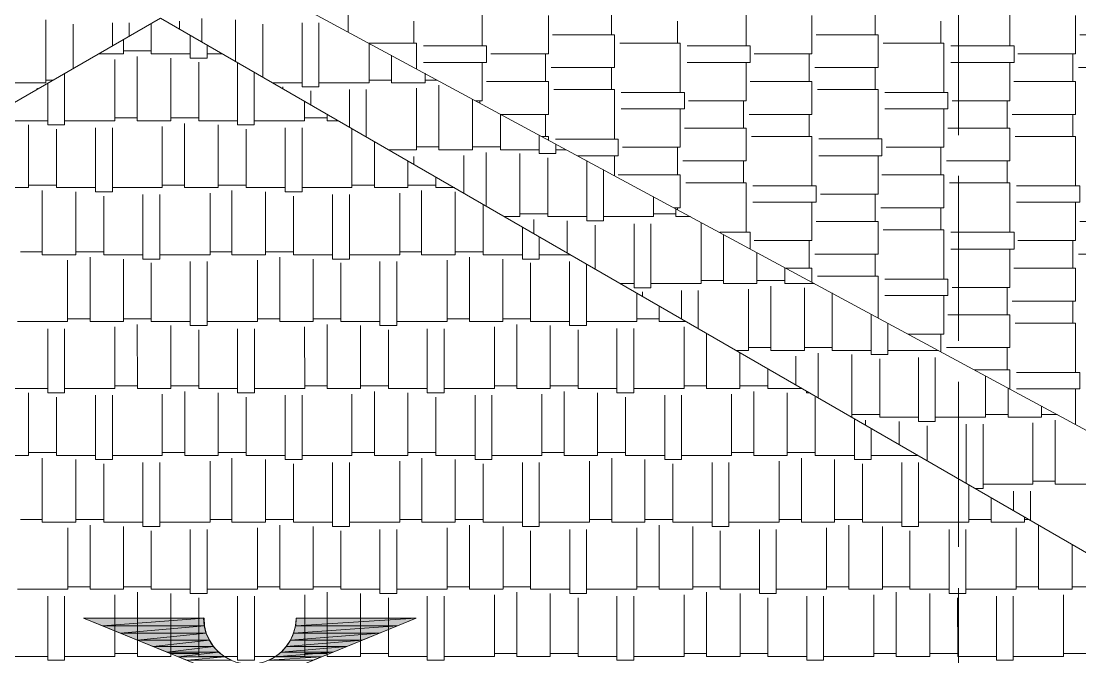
# Model space of a CAD drawing. Header units: metres. Extents: x 14 to 155, y 0 to 125.
# Drawn here: x 109.506 to 113.362, y 99.608 to 101.924 of the extents above; entities that cross this region are included whole.
import ezdxf

# ---------------------------------------------------------------- set-up
doc = ezdxf.new("R2010")
doc.units = ezdxf.units.M
doc.layers.add('PDF2_Geometry', color=7, linetype='Continuous', true_color=0xffbe80)
doc.layers.add('PDF2_Solid Fills', color=7, linetype='Continuous')

msp = doc.modelspace()

# ---------------------------------------------------------------- linework, layer by layer
at = {"layer": 'PDF2_Geometry', "color": 0, "lineweight": 5}
for points in [[(103.4276, 99.7911), (108.6116, 103.0092), (114.5744, 99.7915)], [(106.3024, 99.7912), (110.0138, 101.9345), (113.7253, 99.7915)]]:
    msp.add_lwpolyline(points, dxfattribs=at)
at = {"layer": 'PDF2_Geometry', "color": 0, "lineweight": 0}
for points in [[(112.9199, 102.1085), (112.92, 101.5084)], [(111.1856, 101.8343), (111.1856, 102.0145), (110.9663, 102.0145)], [(112.146, 101.8343), (112.146, 102.0145), (111.9267, 102.0145)], [(113.1063, 101.8343), (113.1063, 102.0145), (112.887, 102.0145)], [(110.6969, 101.8844), (110.6969, 101.9737)], [(111.217, 101.8045), (111.4269, 101.8046), (111.4269, 101.944)], [(111.6557, 101.8735), (111.6557, 101.9737)], [(112.1758, 101.8046), (112.3857, 101.8046), (112.3857, 101.944)], [(112.616, 101.8735), (112.616, 101.9737)], [(113.1362, 101.8046), (113.3461, 101.8046), (113.3461, 101.944)], [(109.4733, 101.9329), (109.4733, 101.6995), (109.5954, 101.6995), (109.5954, 101.9282)], [(109.6958, 101.7511), (109.6958, 101.9125)], [(109.8384, 101.8342), (109.8384, 101.9173)], [(109.8994, 101.8687), (109.8994, 101.9173)], [(109.9794, 101.9157), (109.9794, 101.8045), (110.122, 101.8045)], [(110.0827, 101.8953), (110.0827, 101.9236)], [(110.1641, 101.8483), (110.1641, 101.9329)], [(110.2864, 101.7779), (110.2864, 101.9283)], [(110.3866, 101.7184), (110.3866, 101.9126)], [(110.5292, 101.9173), (110.5292, 101.6839), (110.5904, 101.6839), (110.5904, 101.9173)], [(110.9366, 101.8436), (110.9366, 101.9235)], [(111.8969, 101.8437), (111.8969, 101.9235)], [(112.8557, 101.8437), (112.8557, 101.9236)], [(110.1219, 101.8719), (110.1219, 101.7888), (110.183, 101.7888), (110.183, 101.8374)], [(111.4364, 101.7544), (111.6667, 101.7544), (111.6667, 101.8735), (111.4411, 101.8735)], [(112.3967, 101.7544), (112.627, 101.7544), (112.627, 101.8735), (112.4014, 101.8735)], [(113.357, 101.7545), (113.5858, 101.7545), (113.5858, 101.8735), (113.3617, 101.8735)], [(109.7882, 101.8045), (109.879, 101.8045), (109.879, 101.8562)], [(110.5904, 101.6995), (110.7736, 101.6995), (110.7736, 101.8436)], [(110.946, 101.8436), (110.7721, 101.8436)], [(110.946, 101.7497), (110.946, 101.8437)], [(110.9711, 101.7731), (111.2014, 101.7731), (111.2014, 101.8343), (110.9711, 101.8343)], [(111.9063, 101.8437), (111.687, 101.8437)], [(111.9063, 101.6636), (111.9063, 101.8438)], [(111.9314, 101.7732), (112.1617, 101.7732), (112.1617, 101.8343), (111.9314, 101.8343)], [(112.8667, 101.8437), (112.6458, 101.8437)], [(112.8667, 101.6636), (112.8667, 101.8438)], [(112.8918, 101.7732), (113.1221, 101.7732), (113.1221, 101.8343), (112.8918, 101.8343)], [(109.879, 101.8155), (109.9793, 101.8155)], [(109.9292, 101.7951), (109.9292, 101.5601), (110.0514, 101.5601), (110.0514, 101.7888)], [(110.183, 101.8045), (110.2378, 101.8045)], [(110.8551, 101.7997), (110.8551, 101.6995), (110.9773, 101.6995), (110.9773, 101.734)], [(111.416, 101.7042), (111.416, 101.8045)], [(112.3763, 101.7043), (112.3763, 101.8045)], [(113.3367, 101.7043), (113.3367, 101.8045)], [(109.6645, 101.5601), (109.8477, 101.5601), (109.8477, 101.7841)], [(110.1532, 101.7747), (110.1532, 101.5601), (110.2942, 101.5601)], [(110.2942, 101.7715), (110.2942, 101.5459), (110.3553, 101.5459), (110.3553, 101.7371)], [(111.1606, 101.6337), (111.1856, 101.6337), (111.1856, 101.7731)], [(111.6557, 101.6745), (111.6557, 101.7544)], [(111.9361, 101.6338), (112.146, 101.6338), (112.146, 101.7732)], [(112.616, 101.6746), (112.616, 101.7544)], [(112.8964, 101.6338), (113.1063, 101.6338), (113.1063, 101.7732)], [(109.6033, 101.6979), (109.6033, 101.5459), (109.6645, 101.5459), (109.6644, 101.7339)], [(109.5641, 101.6759), (109.5641, 101.679)], [(109.5954, 101.7089), (109.6237, 101.7089)], [(110.4211, 101.6995), (110.5292, 101.6995)], [(110.4587, 101.6776), (110.4587, 101.6839)], [(110.7016, 101.5366), (110.7016, 101.6744)], [(110.7627, 101.5021), (110.7627, 101.6744)], [(110.7736, 101.7089), (110.8551, 101.7089)], [(110.8426, 101.4551), (110.946, 101.4551), (110.946, 101.6792)], [(110.9773, 101.7089), (111.0212, 101.7089)], [(111.0274, 101.6902), (111.0275, 101.4551), (111.1496, 101.4551), (111.1496, 101.64)], [(111.2546, 101.5836), (111.4269, 101.5836), (111.4269, 101.7042), (111.2014, 101.7042)], [(111.6667, 101.4943), (111.6667, 101.6745), (111.4458, 101.6745)], [(112.157, 101.5836), (112.3858, 101.5836), (112.3858, 101.7043), (112.1617, 101.7043)], [(112.627, 101.4944), (112.627, 101.6746), (112.4061, 101.6746)], [(113.1158, 101.5836), (113.3461, 101.5836), (113.3461, 101.7043), (113.122, 101.7043)], [(110.5606, 101.6196), (110.5605, 101.6698)], [(111.6917, 101.604), (111.922, 101.604), (111.922, 101.6636), (111.6917, 101.6636)], [(112.652, 101.6041), (112.8808, 101.6041), (112.8808, 101.6636), (112.652, 101.6636)], [(109.4623, 101.6165), (109.4623, 101.5601), (109.6033, 101.5601)], [(110.3553, 101.5601), (110.5386, 101.5601), (110.5386, 101.6306)], [(111.1762, 101.6259), (111.1762, 101.6338)], [(111.6964, 101.4645), (111.9063, 101.4645), (111.9063, 101.6039)], [(112.1367, 101.5335), (112.1366, 101.6338)], [(112.6568, 101.4646), (112.8667, 101.4646), (112.8667, 101.604)], [(113.097, 101.5336), (113.097, 101.6338)], [(109.8477, 101.571), (109.9292, 101.571)], [(110.0514, 101.5711), (110.1532, 101.5711)], [(110.5386, 101.5711), (110.6201, 101.5711)], [(110.6201, 101.5851), (110.6201, 101.5601), (110.6608, 101.5601)], [(111.2514, 101.5852), (111.2514, 101.4551), (111.3924, 101.4551)], [(111.416, 101.5037), (111.416, 101.5836)], [(112.3763, 101.5037), (112.3763, 101.5836)], [(113.3367, 101.5038), (113.3367, 101.5836)], [(109.4107, 101.5507), (109.4107, 101.3172), (109.5328, 101.3172), (109.5328, 101.546)], [(109.6346, 101.5303), (109.6346, 101.3172), (109.7772, 101.3173)], [(109.7772, 101.535), (109.7772, 101.3016), (109.8384, 101.3016), (109.8384, 101.535)], [(109.8384, 101.3173), (110.0201, 101.3173), (110.0201, 101.5397)], [(110.1015, 101.5507), (110.1015, 101.3173), (110.2237, 101.3173), (110.2237, 101.546)], [(110.3256, 101.5304), (110.3256, 101.3173), (110.4682, 101.3173)], [(110.4681, 101.5351), (110.4681, 101.3016), (110.5292, 101.3016), (110.5292, 101.5351)], [(110.5292, 101.3173), (110.7109, 101.3173), (110.7109, 101.5319)], [(111.9158, 101.4145), (112.146, 101.4145), (112.146, 101.5335), (111.922, 101.5335)], [(112.8761, 101.4145), (113.1064, 101.4145), (113.1064, 101.5336), (112.8808, 101.5336)], [(110.7924, 101.4849), (110.7924, 101.3173), (110.9146, 101.3173)], [(111.3924, 101.5085), (111.3924, 101.4411), (111.4536, 101.4411), (111.4536, 101.4756)], [(111.4269, 101.5037), (111.4019, 101.5037)], [(111.4269, 101.4912), (111.4269, 101.5038)], [(111.5319, 101.4332), (111.6807, 101.4332), (111.6807, 101.4943), (111.452, 101.4943)], [(112.3858, 101.5037), (112.1665, 101.5037)], [(112.3858, 101.3236), (112.3858, 101.5038)], [(112.4108, 101.4332), (112.6411, 101.4332), (112.6411, 101.4944), (112.4108, 101.4944)], [(113.3461, 101.5038), (113.1268, 101.5038)], [(113.3461, 101.3237), (113.3461, 101.5039)], [(110.946, 101.4661), (111.0275, 101.4661)], [(111.1496, 101.4661), (111.2514, 101.4661)], [(111.1998, 101.2499), (111.1998, 101.4457)], [(111.4536, 101.4551), (111.4912, 101.4551)], [(111.8969, 101.3643), (111.8969, 101.4645)], [(112.8558, 101.3643), (112.8557, 101.4646)], [(110.9147, 101.3173), (110.9147, 101.4144)], [(110.9366, 101.4019), (110.9366, 101.4301)], [(111.1183, 101.2969), (111.1183, 101.4348)], [(111.3219, 101.2123), (111.3219, 101.4411)], [(111.4238, 101.4254), (111.4238, 101.2123), (111.5664, 101.2123)], [(111.5664, 101.4159), (111.5664, 101.1967), (111.6275, 101.1967), (111.6275, 101.3831)], [(111.6667, 101.3612), (111.6667, 101.4333)], [(112.1367, 101.3345), (112.1367, 101.4144)], [(112.4171, 101.2938), (112.627, 101.2938), (112.627, 101.4332)], [(113.097, 101.3345), (113.097, 101.4144)], [(111.8844, 101.2436), (111.9063, 101.2436), (111.9063, 101.3643), (111.6807, 101.3643)], [(112.6365, 101.2437), (112.8667, 101.2437), (112.8667, 101.3643), (112.6411, 101.3643)], [(109.5328, 101.3266), (109.6346, 101.3266)], [(110.0201, 101.3266), (110.1015, 101.3266)], [(110.2237, 101.3266), (110.3255, 101.3266)], [(110.7109, 101.3267), (110.7924, 101.3267)], [(110.9147, 101.3267), (111.0165, 101.3267)], [(111.0165, 101.3549), (111.0165, 101.3173), (111.0839, 101.3173)], [(112.146, 101.3345), (111.9267, 101.3345)], [(112.146, 101.1544), (112.146, 101.3346)], [(113.1064, 101.3345), (112.8871, 101.3345)], [(112.92, 101.3597), (112.92, 100.7596)], [(113.1064, 101.1544), (113.1064, 101.3346)], [(109.583, 101.3063), (109.583, 101.0728), (109.7052, 101.0728), (109.7052, 101.3016)], [(109.9496, 101.2922), (109.9496, 101.0572), (110.0107, 101.0572), (110.0107, 101.2922)], [(110.0107, 101.0728), (110.194, 101.0728), (110.194, 101.2969)], [(110.2739, 101.3063), (110.2739, 101.0729), (110.396, 101.0729), (110.396, 101.3016)], [(110.6404, 101.2923), (110.6405, 101.0572), (110.7016, 101.0572), (110.7016, 101.2923)], [(110.7016, 101.0729), (110.8849, 101.0729), (110.8849, 101.2969)], [(110.9647, 101.3063), (110.9647, 101.0729), (111.0869, 101.0729)], [(111.087, 101.0729), (111.087, 101.3016)], [(112.1712, 101.2641), (112.4014, 101.2641), (112.4014, 101.3236), (112.1712, 101.3236)], [(112.616, 101.1936), (112.616, 101.2938)], [(113.1315, 101.2641), (113.3617, 101.2641), (113.3617, 101.3237), (113.1315, 101.3237)], [(109.807, 101.2859), (109.807, 101.0728), (109.9496, 101.0728)], [(110.4979, 101.286), (110.4979, 101.0729), (110.6405, 101.0729)], [(111.1888, 101.2562), (111.1888, 101.0729), (111.3314, 101.0729)], [(111.6275, 101.2123), (111.8092, 101.2123), (111.8092, 101.2844)], [(112.1759, 101.1246), (112.3858, 101.1246), (112.3858, 101.264)], [(113.1362, 101.1246), (113.3461, 101.1246), (113.3461, 101.264)], [(111.2656, 101.2123), (111.322, 101.2123)], [(111.3219, 101.2217), (111.4238, 101.2217)], [(111.8092, 101.2217), (111.8907, 101.2217)], [(111.8907, 101.2405), (111.8907, 101.2123), (111.9439, 101.2123)], [(111.8969, 101.2374), (111.8969, 101.2436)], [(112.8558, 101.1638), (112.8558, 101.2437)], [(111.3314, 101.1732), (111.3314, 101.0572), (111.3925, 101.0572)], [(111.3737, 101.1497), (111.3737, 101.2013)], [(111.4943, 101.0792), (111.4943, 101.1967)], [(111.5962, 101.0212), (111.5962, 101.1809)], [(111.7387, 101.1857), (111.7387, 100.9522), (111.7998, 100.9522), (111.7998, 101.1857)], [(111.7998, 100.9679), (111.9831, 100.9679), (111.9831, 101.1904)], [(112.3967, 101.0745), (112.627, 101.0745), (112.627, 101.1936), (112.4014, 101.1936)], [(113.3571, 101.0746), (113.5858, 101.0746), (113.5858, 101.1936), (113.3617, 101.1936)], [(111.3925, 101.0572), (111.3924, 101.1387)], [(112.1617, 101.0949), (112.1617, 101.1544), (112.0505, 101.1544)], [(112.0646, 101.1465), (112.0646, 100.9679), (112.1852, 100.9679), (112.1852, 101.0807)], [(112.8667, 100.9836), (112.8667, 101.1638), (112.6458, 101.1638)], [(112.8919, 101.0933), (113.1221, 101.0933), (113.1221, 101.1544), (112.8919, 101.1544)], [(112.3763, 101.0244), (112.3763, 101.1246)], [(113.3367, 101.0244), (113.3367, 101.1246)], [(109.5031, 101.0838), (109.583, 101.0838)], [(109.7052, 101.0838), (109.807, 101.0838)], [(109.7569, 101.0635), (109.7569, 100.83), (109.8791, 100.83), (109.8791, 101.0572)], [(110.194, 101.0838), (110.2739, 101.0838)], [(110.396, 101.0838), (110.4978, 101.0838)], [(110.4478, 101.0635), (110.4478, 100.83), (110.57, 100.83), (110.5699, 101.0572)], [(110.8849, 101.0838), (110.9647, 101.0838)], [(111.087, 101.0839), (111.1888, 101.0839)], [(111.1387, 101.0635), (111.1387, 100.8301), (111.2608, 100.8301)], [(111.2609, 100.8301), (111.2609, 101.0572)], [(111.3925, 101.0729), (111.5052, 101.0729)], [(112.616, 100.9946), (112.616, 101.0744)], [(112.8965, 100.9539), (113.1064, 100.9539), (113.1064, 101.0933)], [(109.4922, 100.83), (109.6754, 100.83), (109.6754, 101.0525)], [(109.9794, 101.0431), (109.9794, 100.83), (110.122, 100.83)], [(110.1219, 101.0478), (110.1219, 100.8144), (110.183, 100.8144), (110.183, 101.0478)], [(110.183, 100.83), (110.3663, 100.83), (110.3663, 101.0525)], [(110.6703, 101.0431), (110.6703, 100.83), (110.8129, 100.8301)], [(110.8128, 101.0478), (110.8128, 100.8144), (110.8739, 100.8144), (110.8739, 101.0478)], [(110.8739, 100.8301), (111.0572, 100.8301), (111.0572, 101.0525)], [(111.3611, 101.0432), (111.3611, 100.8301), (111.5037, 100.8301)], [(111.5037, 101.0479), (111.5037, 100.8144), (111.5649, 100.8144)], [(111.5648, 100.8144), (111.5648, 101.0385)], [(112.2871, 101.0259), (112.2871, 100.9679), (112.3952, 100.9679)], [(112.3858, 101.0244), (112.2917, 101.0244)], [(112.3858, 100.9726), (112.3858, 101.0243)], [(113.1158, 100.9037), (113.3461, 100.9037), (113.3461, 101.0244), (113.122, 101.0244)], [(111.9831, 100.9789), (112.0646, 100.9789)], [(112.1852, 100.9789), (112.2871, 100.9789)], [(112.627, 100.8426), (112.627, 100.9946), (112.4061, 100.9946)], [(112.652, 100.9241), (112.8808, 100.9241), (112.8808, 100.9836), (112.652, 100.9836)], [(111.687, 100.9679), (111.7387, 100.9679)], [(111.911, 100.8395), (111.911, 100.9429)], [(111.9721, 100.8035), (111.9721, 100.9429)], [(112.1554, 100.7235), (112.1554, 100.9476)], [(112.2369, 100.9585), (112.2369, 100.7235), (112.3591, 100.7235)], [(112.3592, 100.7235), (112.3592, 100.9523)], [(113.097, 100.8536), (113.097, 100.9538)], [(111.7482, 100.8301), (111.7482, 100.9335)], [(111.7685, 100.9209), (111.7685, 100.9382)], [(112.4594, 100.9334), (112.4594, 100.7235), (112.602, 100.7235)], [(112.7367, 100.7831), (112.8667, 100.7831), (112.8667, 100.9241)], [(113.3367, 100.8239), (113.3367, 100.9037)], [(111.8295, 100.8865), (111.8295, 100.8301), (111.9283, 100.8301)], [(109.6754, 100.8394), (109.7569, 100.8394)], [(109.8791, 100.8394), (109.9793, 100.8394)], [(110.3663, 100.8394), (110.4478, 100.8394)], [(110.57, 100.8394), (110.6702, 100.8394)], [(111.0572, 100.8394), (111.1387, 100.8394)], [(111.2609, 100.8394), (111.3611, 100.8394)], [(111.5648, 100.8301), (111.7481, 100.8301)], [(111.7482, 100.8395), (111.8296, 100.8395)], [(112.602, 100.8567), (112.602, 100.7095), (112.6631, 100.7095)], [(112.8761, 100.7345), (113.1064, 100.7345), (113.1064, 100.8536), (112.8808, 100.8536)], [(109.4623, 100.7987), (109.4624, 100.5856), (109.6034, 100.5856)], [(109.6034, 100.8034), (109.6034, 100.5699), (109.6645, 100.5699), (109.6645, 100.8034)], [(109.6645, 100.5856), (109.8478, 100.5856), (109.8478, 100.8097)], [(109.9292, 100.819), (109.9293, 100.5856), (110.0514, 100.5856), (110.0514, 100.8144)], [(110.1532, 100.7987), (110.1532, 100.5856), (110.2942, 100.5856)], [(110.2942, 100.8034), (110.2942, 100.57), (110.3554, 100.57), (110.3554, 100.8034)], [(110.3554, 100.5856), (110.5387, 100.5856), (110.5386, 100.8097)], [(110.6201, 100.8191), (110.6201, 100.5856), (110.7423, 100.5856), (110.7423, 100.8144)], [(110.8442, 100.7987), (110.8442, 100.5856), (110.9852, 100.5856)], [(110.9852, 100.8034), (110.9852, 100.57), (111.0463, 100.57)], [(111.0462, 100.5856), (111.2295, 100.5856), (111.2295, 100.8097)], [(111.0462, 100.57), (111.0462, 100.8034)], [(111.311, 100.8191), (111.311, 100.5857), (111.4332, 100.5857)], [(111.4333, 100.5857), (111.4332, 100.8144)], [(111.5351, 100.7988), (111.5351, 100.5857), (111.6761, 100.5857)], [(111.6761, 100.8035), (111.6761, 100.57), (111.7372, 100.57), (111.7372, 100.8035)], [(111.7372, 100.5857), (111.9205, 100.5857), (111.9205, 100.8097)], [(112.002, 100.7862), (112.002, 100.5857), (112.1241, 100.5857), (112.1241, 100.7157)], [(112.663, 100.7095), (112.663, 100.8238)], [(113.3461, 100.6437), (113.3461, 100.8239), (113.1268, 100.8239)], [(112.8558, 100.7188), (112.8558, 100.7831)], [(112.1101, 100.7235), (112.1555, 100.7235)], [(112.1554, 100.7345), (112.2369, 100.7345)], [(112.3592, 100.7345), (112.4594, 100.7345)], [(112.4092, 100.5512), (112.4092, 100.7141)], [(112.5315, 100.4807), (112.5315, 100.7095)], [(112.663, 100.7235), (112.8463, 100.7235), (112.8463, 100.7251)], [(113.097, 100.653), (113.097, 100.7345)], [(112.3278, 100.5983), (112.3278, 100.7033)], [(112.6333, 100.6938), (112.6333, 100.4807), (112.7743, 100.4807)], [(112.7743, 100.6985), (112.7743, 100.465), (112.8354, 100.465), (112.8354, 100.6985)], [(112.2259, 100.6578), (112.2259, 100.5857), (112.3497, 100.5857)], [(113.1064, 100.5841), (113.1064, 100.653), (112.9779, 100.653)], [(113.1315, 100.5841), (113.3618, 100.5841), (113.3618, 100.6437), (113.1315, 100.6437)], [(109.8478, 100.595), (109.9293, 100.595)], [(110.0514, 100.595), (110.1532, 100.595)], [(110.5387, 100.595), (110.6201, 100.595)], [(110.7423, 100.595), (110.8441, 100.595)], [(111.2295, 100.595), (111.311, 100.595)], [(111.4333, 100.595), (111.5351, 100.595)], [(111.9205, 100.5951), (112.002, 100.5951)], [(112.1241, 100.5951), (112.2259, 100.5951)], [(112.8354, 100.4807), (113.0187, 100.4807), (113.0187, 100.6311)], [(112.92, 100.6092), (112.92, 100.0092)], [(109.4107, 100.5746), (109.4107, 100.3412), (109.5329, 100.3412), (109.5329, 100.5699)], [(109.7773, 100.5606), (109.7773, 100.3271), (109.8384, 100.3271), (109.8384, 100.5606)], [(109.8384, 100.3412), (110.0201, 100.3412), (110.0201, 100.5653)], [(110.1016, 100.5746), (110.1016, 100.3412), (110.2237, 100.3412), (110.2237, 100.57)], [(110.4681, 100.5606), (110.4682, 100.3271), (110.5293, 100.3271), (110.5293, 100.5606)], [(110.5293, 100.3412), (110.711, 100.3412), (110.711, 100.5653)], [(110.7924, 100.5747), (110.7925, 100.3412), (110.9146, 100.3412)], [(110.9147, 100.3412), (110.9147, 100.57)], [(111.159, 100.5606), (111.159, 100.3272), (111.2202, 100.3272), (111.2202, 100.5606)], [(111.4019, 100.3412), (111.4019, 100.5653)], [(111.4833, 100.5747), (111.4833, 100.3412), (111.6055, 100.3412)], [(111.6056, 100.3412), (111.6056, 100.57)], [(111.85, 100.5606), (111.85, 100.3272), (111.9111, 100.3272)], [(111.911, 100.3272), (111.911, 100.5606)], [(112.0928, 100.3413), (112.0928, 100.5653)], [(112.1743, 100.5747), (112.1743, 100.3413), (112.2965, 100.3413), (112.2964, 100.57)], [(112.3669, 100.5747), (112.3669, 100.57), (112.3763, 100.57)], [(113.1002, 100.5872), (113.1002, 100.4807), (113.2224, 100.4807), (113.2224, 100.5214)], [(113.3461, 100.4541), (113.3461, 100.5841)], [(109.6347, 100.5543), (109.6347, 100.3412), (109.7773, 100.3412)], [(110.3256, 100.5543), (110.3257, 100.3412), (110.4683, 100.3412)], [(111.0165, 100.5543), (111.0165, 100.3412), (111.1591, 100.3412)], [(111.7074, 100.5544), (111.7074, 100.3413), (111.85, 100.3413)], [(112.3983, 100.5544), (112.3983, 100.3413), (112.5409, 100.3413)], [(112.5315, 100.4902), (112.6333, 100.4902)], [(113.0187, 100.4902), (113.1002, 100.4902)], [(113.2224, 100.4902), (113.2803, 100.4902)], [(112.5409, 100.476), (112.5409, 100.3272), (112.602, 100.3272), (112.602, 100.44)], [(112.5817, 100.4526), (112.5817, 100.4698)], [(112.7038, 100.3821), (112.7038, 100.4651)], [(112.8056, 100.3225), (112.8056, 100.4495)], [(112.9482, 100.2411), (112.9482, 100.4557)], [(113.0093, 100.2206), (113.0093, 100.4557)], [(113.1911, 100.2364), (113.1911, 100.4605)], [(113.2725, 100.4698), (113.2725, 100.2364), (113.3947, 100.2364), (113.3947, 100.4291)], [(109.5329, 100.3521), (109.6347, 100.3521)], [(109.583, 100.3318), (109.583, 100.0983), (109.7052, 100.0984), (109.7052, 100.3271)], [(110.0201, 100.3522), (110.1016, 100.3522)], [(110.2237, 100.3522), (110.3256, 100.3522)], [(110.2739, 100.3318), (110.2739, 100.0984), (110.3961, 100.0984), (110.3961, 100.3271)], [(110.711, 100.3522), (110.7925, 100.3522)], [(110.9147, 100.3522), (111.0165, 100.3522)], [(110.9648, 100.3318), (110.9648, 100.0984), (111.0869, 100.0984)], [(111.087, 100.0984), (111.087, 100.3272)], [(111.2202, 100.3412), (111.4019, 100.3412)], [(111.4019, 100.3522), (111.4834, 100.3522)], [(111.6056, 100.3522), (111.7074, 100.3522)], [(111.6572, 100.3319), (111.6572, 100.0984), (111.7779, 100.0984), (111.7779, 100.3272)], [(111.911, 100.3413), (112.0927, 100.3413)], [(112.0928, 100.3522), (112.1743, 100.3522)], [(112.2965, 100.3522), (112.3983, 100.3522)], [(112.3482, 100.3319), (112.3482, 100.0985), (112.4689, 100.0985)], [(112.4688, 100.0985), (112.4688, 100.3272)], [(112.602, 100.3413), (112.7727, 100.3413)], [(109.807, 100.3115), (109.807, 100.0984), (109.9496, 100.0984)], [(109.9496, 100.3162), (109.9496, 100.0827), (110.0107, 100.0827), (110.0107, 100.3162)], [(110.0107, 100.0984), (110.194, 100.0984), (110.194, 100.3208)], [(110.498, 100.3115), (110.498, 100.0984), (110.6406, 100.0984)], [(110.6405, 100.3162), (110.6405, 100.0827), (110.7016, 100.0827), (110.7016, 100.3162)], [(110.7016, 100.0984), (110.8849, 100.0984), (110.8849, 100.3209)], [(111.1888, 100.3115), (111.1889, 100.0984), (111.3315, 100.0984)], [(111.3314, 100.3162), (111.3315, 100.0828), (111.3926, 100.0828)], [(111.3925, 100.0984), (111.5758, 100.0984), (111.5758, 100.3209)], [(111.3925, 100.0828), (111.3925, 100.3162)], [(111.8797, 100.3115), (111.8797, 100.0984), (112.0223, 100.0984)], [(112.0223, 100.3162), (112.0223, 100.0828), (112.0835, 100.0828), (112.0834, 100.3162)], [(112.0835, 100.0984), (112.2667, 100.0984), (112.2667, 100.3209)], [(112.5706, 100.3116), (112.5706, 100.0985), (112.7132, 100.0985)], [(112.7132, 100.3163), (112.7132, 100.0828), (112.7743, 100.0828), (112.7743, 100.3163)], [(113.1911, 100.2473), (113.2725, 100.2473)], [(112.7743, 100.0985), (112.9576, 100.0985), (112.9576, 100.2348)], [(112.9811, 100.2206), (113.0094, 100.2206)], [(113.0093, 100.2364), (113.191, 100.2364)], [(113.1206, 100.1408), (113.1206, 100.2113)], [(113.1817, 100.1064), (113.1817, 100.2114)], [(113.0391, 100.1878), (113.0391, 100.0985), (113.1598, 100.0985), (113.1598, 100.1173)], [(109.5032, 100.1077), (109.583, 100.1077)], [(109.7052, 100.1077), (109.807, 100.1077)], [(110.194, 100.1077), (110.2739, 100.1077)], [(110.3961, 100.1078), (110.4979, 100.1078)], [(110.8849, 100.1078), (110.9648, 100.1078)], [(111.087, 100.1078), (111.1889, 100.1078)], [(111.5758, 100.1078), (111.6572, 100.1078)], [(111.7779, 100.1078), (111.8797, 100.1078)], [(112.2667, 100.1078), (112.3482, 100.1078)], [(112.4688, 100.1078), (112.5706, 100.1078)], [(112.9576, 100.1079), (113.0391, 100.1079)], [(113.1598, 100.1079), (113.177, 100.1079)], [(109.4922, 99.8539), (109.6755, 99.8539), (109.6755, 100.078)], [(109.7569, 100.0874), (109.757, 99.8539), (109.8791, 99.8539), (109.8791, 100.0827)], [(109.9794, 100.067), (109.9794, 99.8539), (110.122, 99.854)], [(110.1219, 100.0717), (110.1219, 99.8383), (110.1831, 99.8383), (110.1831, 100.0717)], [(110.1831, 99.854), (110.3664, 99.854), (110.3664, 100.078)], [(110.4478, 100.0874), (110.4478, 99.854), (110.57, 99.854), (110.57, 100.0827)], [(110.6703, 100.0671), (110.6703, 99.854), (110.8129, 99.854)], [(110.8128, 100.0718), (110.8128, 99.8383), (110.8739, 99.8383), (110.8739, 100.0718)], [(110.8739, 99.854), (111.0572, 99.854), (111.0572, 100.0781)], [(111.1387, 100.0874), (111.1387, 99.854), (111.2609, 99.854)], [(111.261, 99.854), (111.261, 100.0828)], [(111.3612, 100.0671), (111.3612, 99.854), (111.5038, 99.854)], [(111.5038, 100.0718), (111.5038, 99.8383), (111.5649, 99.8383)], [(111.5648, 99.8383), (111.5648, 100.0718)], [(111.7482, 99.854), (111.7482, 100.0781)], [(111.8296, 100.0875), (111.8296, 99.854), (111.9517, 99.854)], [(111.9518, 99.854), (111.9518, 100.0828)], [(112.052, 100.0671), (112.0521, 99.854), (112.1947, 99.854)], [(112.1946, 100.0718), (112.1947, 99.8384), (112.2558, 99.8384), (112.2558, 100.0718)], [(112.2558, 99.854), (112.4391, 99.854), (112.4391, 100.0781)], [(112.5205, 100.0875), (112.5205, 99.854), (112.6427, 99.854), (112.6427, 100.0828)], [(112.743, 100.0672), (112.743, 99.8541), (112.8856, 99.8541)], [(112.8855, 100.0718), (112.8855, 99.8384), (112.9467, 99.8384), (112.9467, 100.0718)], [(112.9467, 99.8541), (113.1299, 99.8541), (113.1299, 100.0781)], [(113.2114, 100.0875), (113.2114, 99.8541), (113.3336, 99.8541), (113.3336, 100.0186)], [(109.6755, 99.8633), (109.757, 99.8633)], [(109.8791, 99.8633), (109.9793, 99.8633)], [(110.3664, 99.8633), (110.4478, 99.8633)], [(110.57, 99.8633), (110.6702, 99.8633)], [(111.0572, 99.8634), (111.1387, 99.8634)], [(111.261, 99.8634), (111.3612, 99.8634)], [(111.7482, 99.8634), (111.8297, 99.8634)], [(111.9518, 99.8634), (112.0521, 99.8634)], [(112.4391, 99.8634), (112.5205, 99.8634)], [(112.6427, 99.8634), (112.7429, 99.8634)], [(113.1299, 99.8634), (113.2114, 99.8634)], [(113.3336, 99.8634), (113.4338, 99.8635)], [(109.4624, 99.8226), (109.4624, 99.6095), (109.6034, 99.6095)], [(109.6034, 99.8289), (109.6034, 99.5955), (109.6645, 99.5955), (109.6645, 99.8289)], [(109.6645, 99.6095), (109.8478, 99.6095), (109.8478, 99.8336)], [(109.9293, 99.843), (109.9293, 99.6095), (110.0514, 99.6095), (110.0514, 99.8383)], [(110.1533, 99.8226), (110.1533, 99.6095), (110.2943, 99.6095)], [(110.2943, 99.8289), (110.2943, 99.5955), (110.3554, 99.5955), (110.3554, 99.8289)], [(110.3554, 99.6095), (110.5387, 99.6095), (110.5387, 99.8336)], [(110.6202, 99.843), (110.6202, 99.6096), (110.7423, 99.6096), (110.7423, 99.8383)], [(110.8442, 99.8227), (110.8442, 99.6096), (110.9852, 99.6096)], [(110.9852, 99.829), (110.9852, 99.5955), (111.0464, 99.5955)], [(111.0463, 99.6096), (111.2296, 99.6096), (111.2296, 99.8336)], [(111.0463, 99.5955), (111.0463, 99.829)], [(111.311, 99.843), (111.311, 99.6096), (111.4332, 99.6096)], [(111.4333, 99.6096), (111.4333, 99.8383)], [(111.5351, 99.8227), (111.5351, 99.6096), (111.6761, 99.6096)], [(111.5648, 99.854), (111.7481, 99.854)], [(111.6761, 99.829), (111.6761, 99.5955), (111.7372, 99.5955), (111.7372, 99.829)], [(111.7372, 99.6096), (111.9205, 99.6096), (111.9205, 99.8337)], [(112.002, 99.8431), (112.002, 99.6096), (112.1242, 99.6096), (112.1242, 99.8384)], [(112.226, 99.8227), (112.226, 99.6096), (112.367, 99.6096)], [(112.367, 99.829), (112.367, 99.5956), (112.4281, 99.5956), (112.4281, 99.829)], [(112.4281, 99.6096), (112.6114, 99.6096), (112.6114, 99.8337)], [(112.6929, 99.8431), (112.6929, 99.6096), (112.815, 99.6096), (112.815, 99.8384)], [(112.9168, 99.8227), (112.9169, 99.6096), (113.0579, 99.6096)], [(112.92, 99.8587), (112.9201, 99.2399)], [(113.0579, 99.829), (113.0579, 99.5956), (113.119, 99.5956), (113.119, 99.829)], [(113.119, 99.6096), (113.3023, 99.6097), (113.3023, 99.8337)], [(109.8478, 99.6205), (109.9293, 99.6205)], [(110.0514, 99.6205), (110.1533, 99.6205)], [(110.5387, 99.6205), (110.6202, 99.6205)], [(110.7423, 99.6205), (110.8441, 99.6205)], [(111.2296, 99.6205), (111.311, 99.6205)], [(111.4333, 99.6206), (111.5351, 99.6206)], [(111.9205, 99.6206), (112.002, 99.6206)], [(112.1242, 99.6206), (112.226, 99.6206)], [(112.6114, 99.6206), (112.6929, 99.6206)], [(112.815, 99.6206), (112.9169, 99.6206)], [(113.3023, 99.6206), (113.3837, 99.6206)]]:
    msp.add_lwpolyline(points, dxfattribs=at)
msp.add_lwpolyline([(110.1705, 99.7498, 0.999831), (110.5074, 99.7491), (110.9445, 99.7491), (110.3397, 99.5015), (109.7334, 99.749), (110.1705, 99.7498)], format="xyb", dxfattribs=at)
for points in [[(109.8024, 99.7208), (110.1721, 99.749), (109.7334, 99.749)], [(110.1737, 99.7208), (109.8024, 99.7208), (110.1721, 99.749)], [(110.8771, 99.7208), (110.5059, 99.7208), (110.9445, 99.7491)], [(110.5059, 99.7208), (110.9445, 99.7491), (110.5074, 99.7491)], [(109.8682, 99.6942), (110.1736, 99.7208), (109.8023, 99.7208)], [(110.1799, 99.6942), (109.8682, 99.6942), (110.1736, 99.7208)], [(110.8113, 99.6942), (110.498, 99.6942), (110.8771, 99.7208)], [(110.498, 99.6942), (110.8771, 99.7208), (110.5058, 99.7208)], [(109.9293, 99.6691), (110.1799, 99.6941), (109.8682, 99.6941)], [(110.1925, 99.6691), (109.9293, 99.6691), (110.1799, 99.6941)], [(109.9873, 99.6456), (110.1925, 99.6692), (109.9293, 99.6692)], [(110.2066, 99.6456), (109.9873, 99.6456), (110.1925, 99.6692)], [(110.6923, 99.6457), (110.4714, 99.6456), (110.7487, 99.6692)], [(110.4714, 99.6456), (110.7487, 99.6692), (110.487, 99.6692)], [(110.7486, 99.6691), (110.4869, 99.6691), (110.8112, 99.6941)], [(110.4869, 99.6691), (110.8112, 99.6941), (110.4979, 99.6941)], [(110.0374, 99.6252), (110.2065, 99.6455), (109.9872, 99.6455)], [(110.2254, 99.6252), (110.0374, 99.6252), (110.2065, 99.6455)], [(110.6421, 99.6252), (110.4525, 99.6252), (110.6923, 99.6456)], [(110.4525, 99.6252), (110.6923, 99.6456), (110.4714, 99.6455)], [(110.0781, 99.608), (110.2254, 99.6253), (110.0374, 99.6253)], [(110.2473, 99.608), (110.0781, 99.608), (110.2254, 99.6253)], [(110.111, 99.5955), (110.2473, 99.608), (110.0781, 99.608)], [(110.2723, 99.5955), (110.111, 99.5955), (110.2473, 99.608)], [(110.5685, 99.5955), (110.4072, 99.5955), (110.5998, 99.6081)], [(110.4072, 99.5955), (110.5998, 99.6081), (110.4306, 99.608)], [(110.5998, 99.6081), (110.4306, 99.608), (110.6421, 99.6253)], [(110.4306, 99.608), (110.6421, 99.6253), (110.4525, 99.6253)]]:
    msp.add_lwpolyline(points, close=True, dxfattribs=at)
at = {"layer": 'PDF2_Solid Fills', "color": 0, "transparency": 33554559}
for points in [[(109.7334, 99.7489), (109.8023, 99.7207), (110.1721, 99.7489)], [(109.8023, 99.7207), (110.1737, 99.7207), (110.1721, 99.7489)], [(110.5074, 99.749), (110.5058, 99.7207), (110.9445, 99.749)], [(110.5058, 99.7207), (110.877, 99.7208), (110.9445, 99.749)], [(109.8023, 99.7208), (109.8682, 99.6943), (110.1737, 99.7208)], [(109.8682, 99.6943), (110.1799, 99.6943), (110.1737, 99.7208)], [(110.5058, 99.7208), (110.4979, 99.6943), (110.877, 99.7208)], [(110.4979, 99.6943), (110.8113, 99.6943), (110.877, 99.7208)], [(109.8682, 99.6942), (109.9293, 99.6691), (110.18, 99.6942)], [(109.9292, 99.6691), (109.9871, 99.6456), (110.1925, 99.6691)], [(109.9293, 99.6691), (110.1925, 99.6691), (110.18, 99.6942)], [(109.9871, 99.6456), (110.2065, 99.6456), (110.1925, 99.6691)], [(110.4869, 99.6691), (110.4713, 99.6456), (110.7486, 99.6691)], [(110.4713, 99.6456), (110.6923, 99.6457), (110.7486, 99.6691)], [(110.498, 99.6942), (110.487, 99.6691), (110.8114, 99.6942)], [(110.487, 99.6691), (110.7487, 99.6691), (110.8114, 99.6942)], [(109.9872, 99.6456), (110.0374, 99.6253), (110.2066, 99.6456)], [(110.0374, 99.6253), (110.2255, 99.6253), (110.2066, 99.6456)], [(110.4714, 99.6456), (110.4525, 99.6253), (110.6923, 99.6457)], [(110.4525, 99.6253), (110.6421, 99.6253), (110.6923, 99.6457)], [(110.0373, 99.6253), (110.0781, 99.608), (110.2254, 99.6253)], [(110.0781, 99.608), (110.2472, 99.608), (110.2254, 99.6253)], [(110.4525, 99.6253), (110.4306, 99.608), (110.642, 99.6253)], [(110.4306, 99.608), (110.5997, 99.6081), (110.642, 99.6253)]]:
    msp.add_solid(points, dxfattribs=at)

doc.saveas('drawing.dxf')
